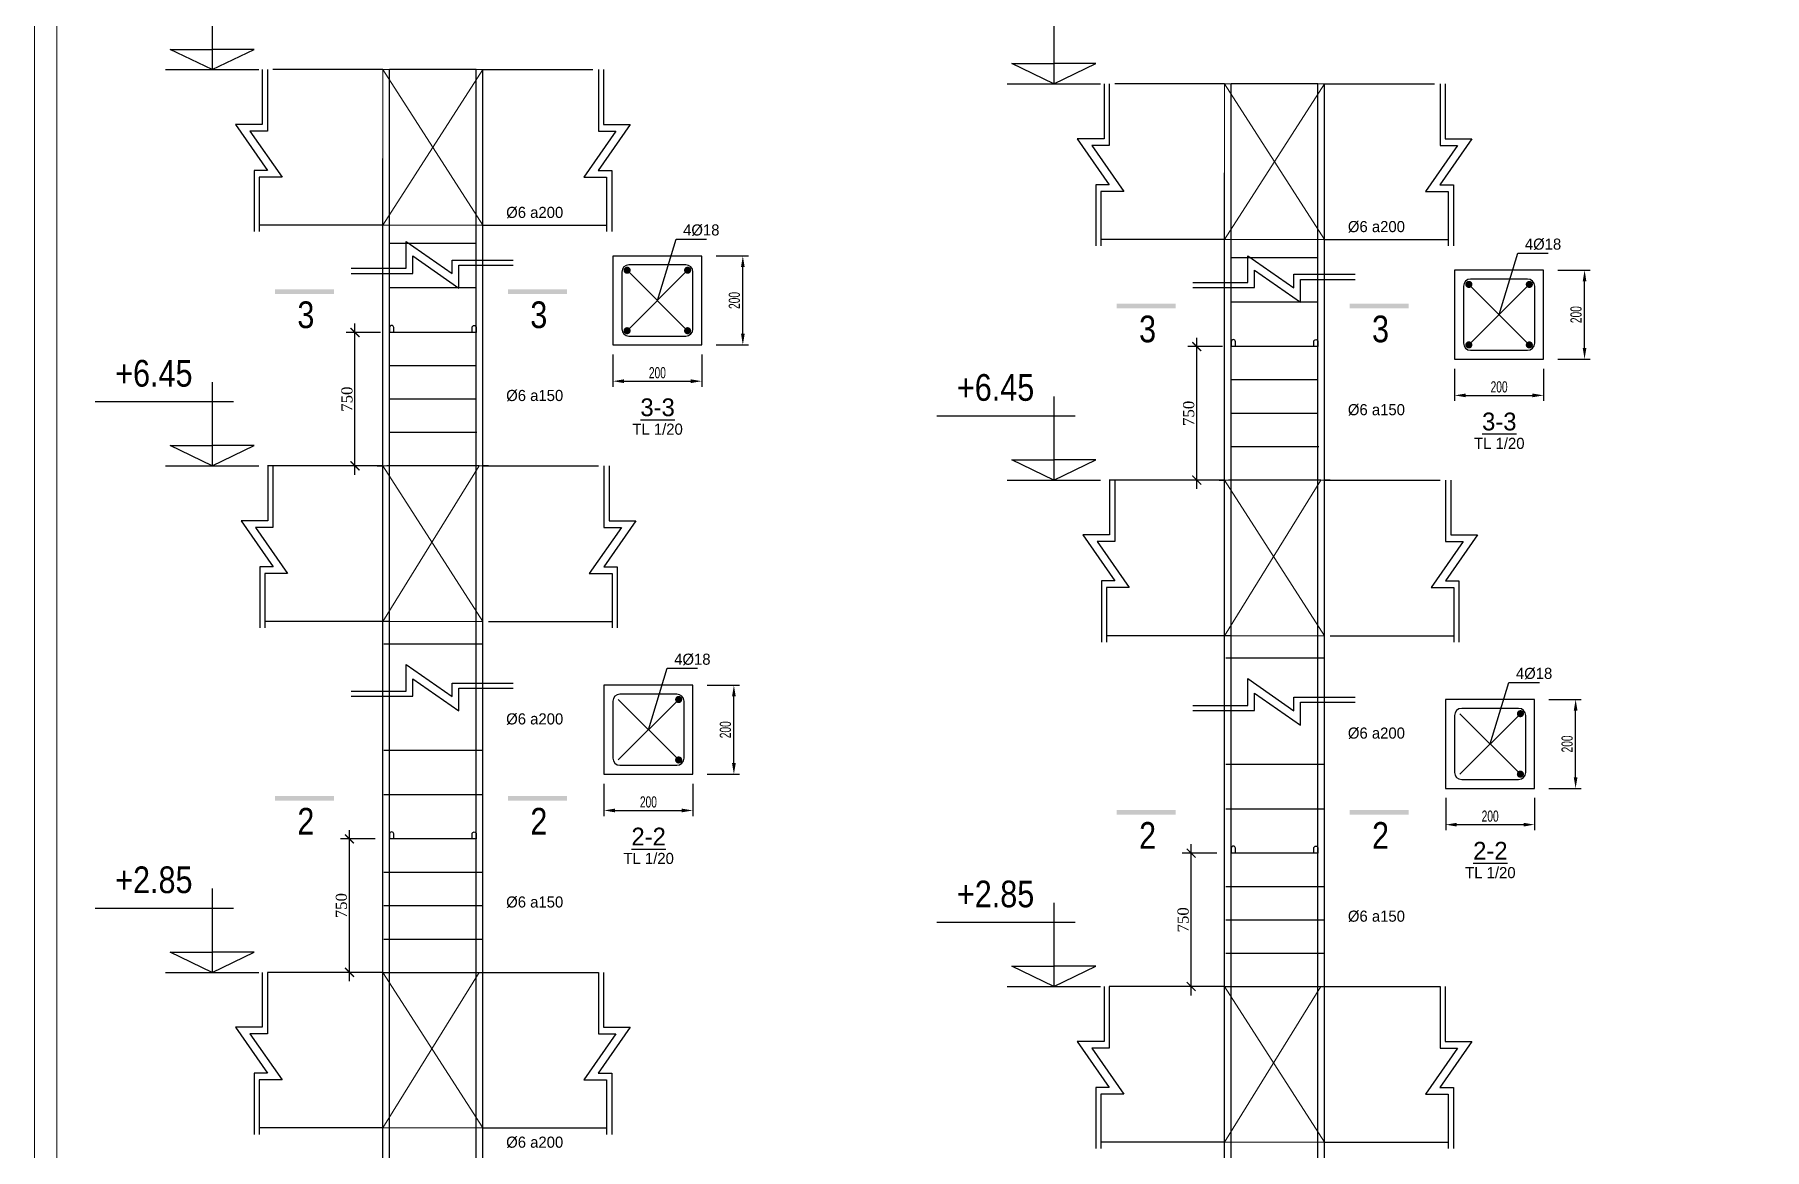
# Model space of a CAD drawing. Extents: x -1107188 to -523840, y 39692 to 514392.
# Drawn here: x -1107188 to -1068297, y 113189 to 138260 of the extents above; entities that cross this region are included whole.
import ezdxf
from ezdxf.enums import TextEntityAlignment as Align

# ---------------------------------------------------------------- set-up
doc = ezdxf.new("R2010")
doc.units = 0
doc.layers.get('0').update_dxf_attribs({"color": 255, "linetype": 'CONTINUOUS'})
doc.layers.get('DEFPOINTS').update_dxf_attribs({"linetype": 'CONTINUOUS'})
for name, color, linetype, lineweight in [('00-DAM', 3, 'CONTINUOUS', 9), ('00-KICH THUOC', 6, 'CONTINUOUS', 9), ('cot', 4, 'CONTINUOUS', 0), ('CUA', 20, 'CONTINUOUS', 0)]:
    doc.layers.add(name, color=color, linetype=linetype, lineweight=lineweight)
for name, color, linetype in [('DAI', 4, 'CONTINUOUS'), ('TEXT', 7, 'CONTINUOUS'), ('THEP', 6, 'CONTINUOUS'), ('TUONG', 131, 'CONTINUOUS')]:
    doc.layers.add(name, color=color, linetype=linetype)
doc.styles.add('DIM-NEW', font='')
doc.styles.add('KICHTHUOC', font='', dxfattribs={"width": 0.8})
doc.styles.add('SO BV', font='', dxfattribs={"height": 200})
doc.styles.add('style1', font='')
doc.styles.add('T1', font='romans.shx')
doc.styles.add('T2', font='')
doc.styles.add('TEN BV', font='', dxfattribs={"height": 350})
doc.styles.get('DIM-NEW').set_extended_font_data('VNI-Helve-Condense')
doc.styles.get('KICHTHUOC').set_extended_font_data('VNI-Helve-Condense')
doc.styles.get('SO BV').set_extended_font_data('VNI-Helve-Condense')
doc.styles.get('style1').set_extended_font_data('VNI-Goudy')
doc.styles.get('T2').set_extended_font_data('VNI-Times')
doc.styles.get('TEN BV').set_extended_font_data('VNI-Helve-Condense', bold=True)
doc.dimstyles.new('DIM 25', dxfattribs={"dimtxt": 2.5, "dimasz": 2.5, "dimexe": 1.25, "dimexo": 0.625, "dimtad": 1, "dimdec": 0, "dimtxsty": 'KICHTHUOC', "dimcen": 2.5, "dimclrd": 1, "dimclre": 1, "dimclrt": 2, "dimadec": 0, "dimazin": 0, "dimtfac": 1, "dimtdec": 0, "dimtix": 1, "dimtmove": 0, "dimatfit": 3, "dimfxl": 6, "dimfxlon": 1, "dimarcsym": 0})
doc.dimstyles.new('TL25', dxfattribs={"dimtxt": 250, "dimasz": 200, "dimexe": 200, "dimexo": 200, "dimgap": 50, "dimtad": 1, "dimdec": 0, "dimlfac": 0.25, "dimzin": 0, "dimdsep": 46, "dimtxsty": 'T2', "dimblk": 'ARCHTICK', "dimcen": 250, "dimdle": 200, "dimclrd": 1, "dimclre": 1, "dimclrt": 2, "dimadec": 0, "dimazin": 0, "dimtfac": 1, "dimtdec": 0, "dimtix": 1, "dimtofl": 0, "dimtmove": 0, "dimatfit": 0, "dimldrblk": 'ARCHTICK', "dimfxl": 1, "dimtolj": 1, "dimtzin": 0, "dimlwd": -1, "dimlwe": -1, "dimarcsym": 0})

# ---------------------------------------------------------------- blocks, each defined once
blk = doc.blocks.new('_ArchTick')
at = {"layer": 'CUA', "color": 0, "const_width": 0.15}
blk.add_lwpolyline([(-0.5, -0.5), (0.5, 0.5)], dxfattribs=at)
blk = doc.blocks.new('*D1521')
at = {"layer": 'DEFPOINTS', "color": 0, "transparency": 16777216}
for p in [(-1100110, 120171), (-1099334, 120171), (-1099484, 117171)]:
    blk.add_point(p, dxfattribs=at)
at = {"layer": 'TUONG', "color": 1, "transparency": 16777216}
for p, q in [((-1100110, 116971), (-1100110, 120371)), ((-1099534, 120171), (-1100310, 120171)), ((-1099684, 117171), (-1100310, 117171))]:
    blk.add_line(p, q, dxfattribs=at)
at = {"layer": 'TUONG', "color": 1, "transparency": 16777216, "xscale": 200, "yscale": 200, "zscale": 200}
for p, rotation in [((-1100110, 120171), 90), ((-1100110, 117171), 270)]:
    blk.add_blockref('_ArchTick', p, dxfattribs=dict(at, rotation=rotation))
at = {"layer": 'TUONG', "color": 2, "transparency": 16777216, "insert": (-1100290, 118671), "char_height": 250, "attachment_point": 5, "rotation": 90, "style": 'T2'}
blk.add_mtext('\\A1;750', dxfattribs=at)
blk = doc.blocks.new('*D1522')
at = {"layer": 'DEFPOINTS', "color": 0, "transparency": 16777216}
for p in [(-1099985, 131561), (-1099209, 131561), (-1099359, 128561)]:
    blk.add_point(p, dxfattribs=at)
at = {"layer": 'TUONG', "color": 1, "transparency": 16777216}
for p, q in [((-1099409, 131561), (-1100185, 131561)), ((-1099985, 128361), (-1099985, 131761)), ((-1099559, 128561), (-1100185, 128561))]:
    blk.add_line(p, q, dxfattribs=at)
at = {"layer": 'TUONG', "color": 1, "transparency": 16777216, "xscale": 200, "yscale": 200, "zscale": 200}
for p, rotation in [((-1099985, 131561), 90), ((-1099985, 128561), 270)]:
    blk.add_blockref('_ArchTick', p, dxfattribs=dict(at, rotation=rotation))
at = {"layer": 'TUONG', "color": 2, "transparency": 16777216, "insert": (-1100165, 130061), "char_height": 250, "attachment_point": 5, "rotation": 90, "style": 'T2'}
blk.add_mtext('\\A1;750', dxfattribs=at)
blk = doc.blocks.new('*D1523')
at = {"layer": '00-DAM', "color": 1, "lineweight": -2, "transparency": 16777216}
for p, q in [((-1091865, 133281), (-1091140, 133281)), ((-1091265, 131531), (-1091265, 133031)), ((-1091865, 131281), (-1091140, 131281))]:
    blk.add_line(p, q, dxfattribs=at)
at = {"layer": '00-DAM', "color": 1, "transparency": 16777216}
for points in [[(-1091306, 133031), (-1091223, 133031), (-1091265, 133281)], [(-1091306, 131531), (-1091223, 131531), (-1091265, 131281)]]:
    blk.add_solid(points, dxfattribs=at)
at = {"layer": 'DEFPOINTS', "color": 0, "transparency": 16777216}
for p in [(-1092186, 133281), (-1091265, 133281), (-1092186, 131281)]:
    blk.add_point(p, dxfattribs=at)
at = {"layer": '00-DAM', "color": 2, "transparency": 16777216, "insert": (-1091455, 132281), "char_height": 250, "attachment_point": 5, "rotation": 90, "style": 'KICHTHUOC'}
blk.add_mtext('200', dxfattribs=at)
blk = doc.blocks.new('*D1524')
at = {"layer": '00-DAM', "color": 1, "lineweight": -2, "transparency": 16777216}
for p, q in [((-1094186, 131065), (-1094186, 130340)), ((-1092186, 131065), (-1092186, 130340)), ((-1093936, 130465), (-1092436, 130465))]:
    blk.add_line(p, q, dxfattribs=at)
at = {"layer": '00-DAM', "color": 1, "transparency": 16777216}
for points in [[(-1093936, 130507), (-1093936, 130423), (-1094186, 130465)], [(-1092436, 130507), (-1092436, 130423), (-1092186, 130465)]]:
    blk.add_solid(points, dxfattribs=at)
at = {"layer": 'DEFPOINTS', "color": 0, "transparency": 16777216}
for p in [(-1094186, 131281), (-1092186, 131281), (-1092186, 130465)]:
    blk.add_point(p, dxfattribs=at)
at = {"layer": '00-DAM', "color": 2, "transparency": 16777216, "insert": (-1093186, 130655), "char_height": 250, "attachment_point": 5, "style": 'KICHTHUOC'}
blk.add_mtext('200', dxfattribs=at)
blk = doc.blocks.new('*D1525')
at = {"layer": '00-DAM', "color": 1, "lineweight": -2, "transparency": 16777216}
for p, q in [((-1092066, 123627), (-1091341, 123627)), ((-1091466, 121877), (-1091466, 123377)), ((-1092066, 121627), (-1091341, 121627))]:
    blk.add_line(p, q, dxfattribs=at)
at = {"layer": '00-DAM', "color": 1, "transparency": 16777216}
for points in [[(-1091508, 123377), (-1091424, 123377), (-1091466, 123627)], [(-1091508, 121877), (-1091424, 121877), (-1091466, 121627)]]:
    blk.add_solid(points, dxfattribs=at)
at = {"layer": 'DEFPOINTS', "color": 0, "transparency": 16777216}
for p in [(-1092388, 123627), (-1091466, 123627), (-1092388, 121627)]:
    blk.add_point(p, dxfattribs=at)
at = {"layer": '00-DAM', "color": 2, "transparency": 16777216, "insert": (-1091656, 122627), "char_height": 250, "attachment_point": 5, "rotation": 90, "style": 'KICHTHUOC'}
blk.add_mtext('200', dxfattribs=at)
blk = doc.blocks.new('*D1526')
at = {"layer": '00-DAM', "color": 1, "lineweight": -2, "transparency": 16777216}
for p, q in [((-1094388, 121412), (-1094388, 120687)), ((-1092388, 121412), (-1092388, 120687)), ((-1094138, 120812), (-1092638, 120812))]:
    blk.add_line(p, q, dxfattribs=at)
at = {"layer": '00-DAM', "color": 1, "transparency": 16777216}
for points in [[(-1094138, 120853), (-1094138, 120770), (-1094388, 120812)], [(-1092638, 120853), (-1092638, 120770), (-1092388, 120812)]]:
    blk.add_solid(points, dxfattribs=at)
at = {"layer": 'DEFPOINTS', "color": 0, "transparency": 16777216}
for p in [(-1094388, 121627), (-1092388, 121627), (-1092388, 120812)]:
    blk.add_point(p, dxfattribs=at)
at = {"layer": '00-DAM', "color": 2, "transparency": 16777216, "insert": (-1093388, 121002), "char_height": 250, "attachment_point": 5, "style": 'KICHTHUOC'}
blk.add_mtext('200', dxfattribs=at)
blk = doc.blocks.new('KHUNGTEN')
at = {"color": 3, "linetype": 'Continuous'}
for points in [[(-593653, 217892), (-593653, 277292), (-509653, 277292), (-509653, 217892), (-593653, 217892)], [(-593153, 218392), (-593153, 276792), (-510153, 276792), (-510153, 218392)]]:
    blk.add_lwpolyline(points, close=True, dxfattribs=at)
at = {"style": 'TEN BV'}
for tag, p in [('TEB_BV', (-518299, 222628)), ('LOAI_BV', (-511918, 220684)), ('TL', (-512164, 219751))]:
    blk.add_attdef(tag, p, '', height=350, dxfattribs=at)
at = {"style": 'SO BV'}
for tag, p in [('SOBV', (-510673, 221020)), ('TONGSOBV', (-510673, 220591))]:
    blk.add_attdef(tag, text='', height=200, dxfattribs=at).set_placement(p, align=Align.CENTER)
blk = doc.blocks.new('*D1530')
at = {"layer": 'DEFPOINTS', "color": 0, "transparency": 16777216}
for p in [(-1081185, 119852), (-1080409, 119852), (-1080559, 116852)]:
    blk.add_point(p, dxfattribs=at)
at = {"layer": 'TUONG', "color": 1, "transparency": 16777216}
for p, q in [((-1080609, 119852), (-1081385, 119852)), ((-1081185, 116652), (-1081185, 120052)), ((-1080759, 116852), (-1081385, 116852))]:
    blk.add_line(p, q, dxfattribs=at)
at = {"layer": 'TUONG', "color": 1, "transparency": 16777216, "xscale": 200, "yscale": 200, "zscale": 200}
for p, rotation in [((-1081185, 119852), 90), ((-1081185, 116852), 270)]:
    blk.add_blockref('_ArchTick', p, dxfattribs=dict(at, rotation=rotation))
at = {"layer": 'TUONG', "color": 2, "transparency": 16777216, "insert": (-1081365, 118352), "char_height": 250, "attachment_point": 5, "rotation": 90, "style": 'T2'}
blk.add_mtext('\\A1;750', dxfattribs=at)
blk = doc.blocks.new('*D1531')
at = {"layer": 'DEFPOINTS', "color": 0, "transparency": 16777216}
for p in [(-1081060, 131242), (-1080284, 131242), (-1080434, 128242)]:
    blk.add_point(p, dxfattribs=at)
at = {"layer": 'TUONG', "color": 1, "transparency": 16777216}
for p, q in [((-1080484, 131242), (-1081260, 131242)), ((-1081060, 128042), (-1081060, 131442)), ((-1080634, 128242), (-1081260, 128242))]:
    blk.add_line(p, q, dxfattribs=at)
at = {"layer": 'TUONG', "color": 1, "transparency": 16777216, "xscale": 200, "yscale": 200, "zscale": 200}
for p, rotation in [((-1081060, 131242), 90), ((-1081060, 128242), 270)]:
    blk.add_blockref('_ArchTick', p, dxfattribs=dict(at, rotation=rotation))
at = {"layer": 'TUONG', "color": 2, "transparency": 16777216, "insert": (-1081240, 129742), "char_height": 250, "attachment_point": 5, "rotation": 90, "style": 'T2'}
blk.add_mtext('\\A1;750', dxfattribs=at)
blk = doc.blocks.new('*D1532')
at = {"layer": '00-DAM', "color": 1, "lineweight": -2, "transparency": 16777216}
for p, q in [((-1072940, 132962), (-1072215, 132962)), ((-1072340, 131212), (-1072340, 132712)), ((-1072940, 130962), (-1072215, 130962))]:
    blk.add_line(p, q, dxfattribs=at)
at = {"layer": '00-DAM', "color": 1, "transparency": 16777216}
for points in [[(-1072382, 132712), (-1072299, 132712), (-1072340, 132962)], [(-1072382, 131212), (-1072299, 131212), (-1072340, 130962)]]:
    blk.add_solid(points, dxfattribs=at)
at = {"layer": 'DEFPOINTS', "color": 0, "transparency": 16777216}
for p in [(-1073262, 132962), (-1072340, 132962), (-1073262, 130962)]:
    blk.add_point(p, dxfattribs=at)
at = {"layer": '00-DAM', "color": 2, "transparency": 16777216, "insert": (-1072531, 131962), "char_height": 250, "attachment_point": 5, "rotation": 90, "style": 'KICHTHUOC'}
blk.add_mtext('200', dxfattribs=at)
blk = doc.blocks.new('*D1537')
at = {"layer": '00-DAM', "color": 1, "lineweight": -2, "transparency": 16777216}
for p, q in [((-1075262, 130746), (-1075262, 130021)), ((-1073262, 130746), (-1073262, 130021)), ((-1075012, 130146), (-1073512, 130146))]:
    blk.add_line(p, q, dxfattribs=at)
at = {"layer": '00-DAM', "color": 1, "transparency": 16777216}
for points in [[(-1075012, 130188), (-1075012, 130104), (-1075262, 130146)], [(-1073512, 130188), (-1073512, 130104), (-1073262, 130146)]]:
    blk.add_solid(points, dxfattribs=at)
at = {"layer": 'DEFPOINTS', "color": 0, "transparency": 16777216}
for p in [(-1075262, 130962), (-1073262, 130962), (-1073262, 130146)]:
    blk.add_point(p, dxfattribs=at)
at = {"layer": '00-DAM', "color": 2, "transparency": 16777216, "insert": (-1074262, 130336), "char_height": 250, "attachment_point": 5, "style": 'KICHTHUOC'}
blk.add_mtext('200', dxfattribs=at)
blk = doc.blocks.new('*D1533')
at = {"layer": '00-DAM', "color": 1, "lineweight": -2, "transparency": 16777216}
for p, q in [((-1073141, 123308), (-1072416, 123308)), ((-1072541, 121558), (-1072541, 123058)), ((-1073141, 121308), (-1072416, 121308))]:
    blk.add_line(p, q, dxfattribs=at)
at = {"layer": '00-DAM', "color": 1, "transparency": 16777216}
for points in [[(-1072583, 123058), (-1072500, 123058), (-1072541, 123308)], [(-1072583, 121558), (-1072500, 121558), (-1072541, 121308)]]:
    blk.add_solid(points, dxfattribs=at)
at = {"layer": 'DEFPOINTS', "color": 0, "transparency": 16777216}
for p in [(-1073463, 123308), (-1072541, 123308), (-1073463, 121308)]:
    blk.add_point(p, dxfattribs=at)
at = {"layer": '00-DAM', "color": 2, "transparency": 16777216, "insert": (-1072732, 122308), "char_height": 250, "attachment_point": 5, "rotation": 90, "style": 'KICHTHUOC'}
blk.add_mtext('200', dxfattribs=at)
blk = doc.blocks.new('*D1534')
at = {"layer": '00-DAM', "color": 1, "lineweight": -2, "transparency": 16777216}
for p, q in [((-1075463, 121093), (-1075463, 120368)), ((-1073463, 121093), (-1073463, 120368)), ((-1075213, 120493), (-1073713, 120493))]:
    blk.add_line(p, q, dxfattribs=at)
at = {"layer": '00-DAM', "color": 1, "transparency": 16777216}
for points in [[(-1075213, 120534), (-1075213, 120451), (-1075463, 120493)], [(-1073713, 120534), (-1073713, 120451), (-1073463, 120493)]]:
    blk.add_solid(points, dxfattribs=at)
at = {"layer": 'DEFPOINTS', "color": 0, "transparency": 16777216}
for p in [(-1075463, 121308), (-1073463, 121308), (-1073463, 120493)]:
    blk.add_point(p, dxfattribs=at)
at = {"layer": '00-DAM', "color": 2, "transparency": 16777216, "insert": (-1074463, 120683), "char_height": 250, "attachment_point": 5, "style": 'KICHTHUOC'}
blk.add_mtext('200', dxfattribs=at)

msp = doc.modelspace()

# ---------------------------------------------------------------- linework, layer by layer
at = {"layer": '00-DAM'}
for p, q in [((-1101829.25, 137472.382), (-1094637.784, 137472.382)), ((-1099358.517, 137472.382), (-1097108.517, 133972.382)), ((-1099358.517, 133972.382), (-1097108.517, 137472.382)), ((-1082904.8, 137153.352), (-1075713.334, 137153.352)), ((-1080434.067, 137153.352), (-1078184.067, 133653.352)), ((-1080434.067, 133653.352), (-1078184.067, 137153.352)), ((-1092506.461, 132960.549), (-1093866.461, 131600.549)), ((-1092506.461, 131600.549), (-1093866.461, 132960.549)), ((-1073582.011, 132641.519), (-1074942.011, 131281.519)), ((-1073582.011, 131281.519), (-1074942.011, 132641.519)), ((-1099358.517, 128561.31), (-1097108.517, 125061.31)), ((-1099358.517, 125061.31), (-1097196.017, 128561.31)), ((-1080434.067, 128242.279), (-1078184.067, 124742.279)), ((-1080434.067, 124742.279), (-1078271.567, 128242.279)), ((-1092707.578, 123307.191), (-1094067.578, 121947.191)), ((-1092707.578, 121947.191), (-1094067.578, 123307.191)), ((-1073783.128, 122988.16), (-1075143.128, 121628.16)), ((-1073783.128, 121628.16), (-1075143.128, 122988.16)), ((-1099358.517, 117171.171), (-1097108.517, 113671.171)), ((-1099358.517, 113671.171), (-1097196.017, 117171.171)), ((-1080434.067, 116852.14), (-1078184.067, 113352.14)), ((-1080434.067, 113352.14), (-1078271.567, 116852.14))]:
    msp.add_line(p, q, dxfattribs=at)
for points in [[(-1099358.517, 137472.382), (-1097108.517, 137472.382), (-1097108.517, 133972.382), (-1099358.517, 133972.382)], [(-1080434.067, 137153.352), (-1078184.067, 137153.352), (-1078184.067, 133653.352), (-1080434.067, 133653.352)], [(-1099358.517, 128561.31), (-1097108.517, 128561.31), (-1097108.517, 125061.31), (-1099358.517, 125061.31)], [(-1080434.067, 128242.279), (-1078184.067, 128242.279), (-1078184.067, 124742.279), (-1080434.067, 124742.279)], [(-1099358.517, 117171.171), (-1097108.517, 117171.171), (-1097108.517, 113671.171), (-1099358.517, 113671.171)], [(-1080434.067, 116852.14), (-1078184.067, 116852.14), (-1078184.067, 113352.14), (-1080434.067, 113352.14)]]:
    msp.add_lwpolyline(points, close=True, dxfattribs=at)
at = {"layer": 'cot', "lineweight": -2, "ltscale": 10}
for p, q in [((-1093186.461, 132280.549), (-1092762.827, 133661.647)), ((-1092762.827, 133661.647), (-1092080.017, 133661.647)), ((-1074262.011, 131961.519), (-1073838.376, 133342.617)), ((-1073838.376, 133342.617), (-1073155.567, 133342.617)), ((-1093387.578, 122627.191), (-1092963.944, 124008.289)), ((-1092963.944, 124008.289), (-1092281.134, 124008.289)), ((-1074463.128, 122308.16), (-1074039.494, 123689.258)), ((-1074039.494, 123689.258), (-1073356.684, 123689.258))]:
    msp.add_line(p, q, dxfattribs=at)
at = {"layer": 'DAI'}
for p, q in [((-1097258.517, 137472.382), (-1099208.517, 137472.382)), ((-1078334.067, 137153.352), (-1080284.067, 137153.352)), ((-1097258.517, 133561.31), (-1099208.517, 133561.31)), ((-1078334.067, 133242.279), (-1080284.067, 133242.279)), ((-1097258.517, 132561.31), (-1099208.517, 132561.31)), ((-1078334.067, 132242.279), (-1080284.067, 132242.279)), ((-1097258.517, 131561.31), (-1099208.517, 131561.31)), ((-1078334.067, 131242.279), (-1080284.067, 131242.279)), ((-1097258.517, 130811.31), (-1099208.517, 130811.31)), ((-1078334.067, 130492.279), (-1080284.067, 130492.279)), ((-1097258.517, 130061.31), (-1099208.517, 130061.31)), ((-1078334.067, 129742.279), (-1080284.067, 129742.279)), ((-1097242.892, 129311.31), (-1099224.142, 129311.31)), ((-1078318.442, 128992.279), (-1080299.692, 128992.279)), ((-1097196.017, 128561.31), (-1099271.017, 128561.31)), ((-1078271.567, 128242.279), (-1080346.567, 128242.279)), ((-1099333.517, 124561.31), (-1097133.517, 124561.31)), ((-1080409.067, 124242.279), (-1078209.067, 124242.279)), ((-1099333.517, 122171.171), (-1097133.517, 122171.171)), ((-1080409.067, 121852.14), (-1078209.067, 121852.14)), ((-1099333.517, 121171.171), (-1097133.517, 121171.171)), ((-1080409.067, 120852.14), (-1078209.067, 120852.14)), ((-1097258.517, 120171.171), (-1099208.517, 120171.171)), ((-1078334.067, 119852.14), (-1080284.067, 119852.14)), ((-1099333.517, 119421.171), (-1097133.517, 119421.171)), ((-1080409.067, 119102.14), (-1078209.067, 119102.14)), ((-1099333.517, 118671.171), (-1097133.517, 118671.171)), ((-1080409.067, 118352.14), (-1078209.067, 118352.14)), ((-1099333.517, 117921.171), (-1097133.517, 117921.171)), ((-1080409.067, 117602.14), (-1078209.067, 117602.14)), ((-1099333.517, 117171.171), (-1097133.517, 117171.171)), ((-1080409.067, 116852.14), (-1078209.067, 116852.14))]:
    msp.add_line(p, q, dxfattribs=at)
for points in [[(-1092546.461, 131480.549, 0.414213562), (-1092386.461, 131640.549), (-1092386.461, 132920.549, 0.414213562), (-1092546.461, 133080.549), (-1093826.461, 133080.549, 0.414213562), (-1093986.461, 132920.549), (-1093986.461, 131640.549, 0.414213562), (-1093826.461, 131480.549)], [(-1073622.011, 131161.519, 0.414213562), (-1073462.011, 131321.519), (-1073462.011, 132601.519, 0.414213562), (-1073622.011, 132761.519), (-1074902.011, 132761.519, 0.414213562), (-1075062.011, 132601.519), (-1075062.011, 131321.519, 0.414213562), (-1074902.011, 131161.519)], [(-1092747.578, 121827.191, 0.414213562), (-1092587.578, 121987.191), (-1092587.578, 123267.191, 0.414213562), (-1092747.578, 123427.191), (-1094027.578, 123427.191, 0.414213562), (-1094187.578, 123267.191), (-1094187.578, 121987.191, 0.414213562), (-1094027.578, 121827.191)], [(-1073823.128, 121508.16, 0.414213562), (-1073663.128, 121668.16), (-1073663.128, 122948.16, 0.414213562), (-1073823.128, 123108.16), (-1075103.128, 123108.16, 0.414213562), (-1075263.128, 122948.16), (-1075263.128, 121668.16, 0.414213562), (-1075103.128, 121508.16)]]:
    msp.add_lwpolyline(points, format="xyb", close=True, dxfattribs=at)
at = {"layer": 'TEXT', "ltscale": 10}
for points in [[(-1100454.949, 132423.44), (-1100454.949, 132528.44), (-1101785.409, 132423.44), (-1101785.409, 132528.44)], [(-1095217.576, 132423.44), (-1095217.576, 132528.44), (-1096548.036, 132423.44), (-1096548.036, 132528.44)], [(-1081530.499, 132104.409), (-1081530.499, 132209.409), (-1082860.959, 132104.409), (-1082860.959, 132209.409)], [(-1076293.126, 132104.409), (-1076293.126, 132209.409), (-1077623.586, 132104.409), (-1077623.586, 132209.409)], [(-1100454.949, 121033.3), (-1100454.949, 121138.3), (-1101785.409, 121033.3), (-1101785.409, 121138.3)], [(-1095217.576, 121033.3), (-1095217.576, 121138.3), (-1096548.036, 121033.3), (-1096548.036, 121138.3)], [(-1081530.499, 120714.27), (-1081530.499, 120819.27), (-1082860.959, 120714.27), (-1082860.959, 120819.27)], [(-1076293.126, 120714.27), (-1076293.126, 120819.27), (-1077623.586, 120714.27), (-1077623.586, 120819.27)]]:
    msp.add_trace(points, dxfattribs=at)
at = {"layer": 'THEP', "ltscale": 10}
for points in [[(-1099208.517, 104270.319), (-1099208.517, 137472.382)], [(-1097258.517, 104270.319), (-1097258.517, 137472.382)], [(-1097108.517, 104270.319), (-1097108.517, 137472.382)], [(-1080284.067, 103951.289), (-1080284.067, 137153.352)], [(-1078334.067, 103951.289), (-1078334.067, 137153.352)], [(-1078184.067, 103951.289), (-1078184.067, 137153.352)]]:
    msp.add_lwpolyline(points, dxfattribs=at)
at = {"layer": 'THEP', "const_width": 80}
for points in [[(-1093866.461, 133000.549, -1), (-1093866.461, 132920.549, -1)], [(-1092506.461, 133000.549, 1), (-1092506.461, 132920.549, 1)], [(-1074942.011, 132681.519, -1), (-1074942.011, 132601.519, -1)], [(-1073582.011, 132681.519, 1), (-1073582.011, 132601.519, 1)], [(-1093866.461, 131560.549, 1), (-1093866.461, 131640.549, 1)], [(-1092506.461, 131560.549, -1), (-1092506.461, 131640.549, -1)], [(-1074942.011, 131241.519, 1), (-1074942.011, 131321.519, 1)], [(-1073582.011, 131241.519, -1), (-1073582.011, 131321.519, -1)], [(-1092707.578, 123347.191, 1), (-1092707.578, 123267.191, 1)], [(-1073783.128, 123028.16, 1), (-1073783.128, 122948.16, 1)], [(-1092707.578, 121907.191, -1), (-1092707.578, 121987.191, -1)], [(-1073783.128, 121588.16, -1), (-1073783.128, 121668.16, -1)]]:
    msp.add_lwpolyline(points, format="xyb", close=True, dxfattribs=at)
at = {"layer": 'THEP', "ltscale": 10}
for points in [[(-1099114.767, 131560.275), (-1099114.767, 131672.997, 1), (-1099208.517, 131672.997), (-1099208.517, 131561.31)], [(-1097352.267, 131560.275), (-1097352.267, 131672.997, -1), (-1097258.517, 131672.997), (-1097258.517, 131561.31)], [(-1080190.317, 131241.244), (-1080190.317, 131353.967, 1), (-1080284.067, 131353.967), (-1080284.067, 131242.279)], [(-1078427.817, 131241.244), (-1078427.817, 131353.967, -1), (-1078334.067, 131353.967), (-1078334.067, 131242.279)], [(-1099114.767, 120170.136), (-1099114.767, 120282.858, 1), (-1099208.517, 120282.858), (-1099208.517, 120171.171)], [(-1097352.267, 120170.136), (-1097352.267, 120282.858, -1), (-1097258.517, 120282.858), (-1097258.517, 120171.171)], [(-1080190.317, 119851.105), (-1080190.317, 119963.827, 1), (-1080284.067, 119963.827), (-1080284.067, 119852.14)], [(-1078427.817, 119851.105), (-1078427.817, 119963.827, -1), (-1078334.067, 119963.827), (-1078334.067, 119852.14)]]:
    msp.add_lwpolyline(points, format="xyb", dxfattribs=at)
at = {"layer": 'TUONG'}
for p, q in [((-1103196.401, 139354.619), (-1103196.401, 137472.382)), ((-1084271.951, 139035.589), (-1084271.951, 137153.352)), ((-1104140.688, 137927.176), (-1103196.401, 137927.176)), ((-1103196.401, 137472.382), (-1104140.688, 137927.176)), ((-1103196.401, 137927.176), (-1103196.401, 137472.382)), ((-1102252.114, 137927.176), (-1103196.401, 137927.176)), ((-1103196.401, 137472.382), (-1102252.114, 137927.176)), ((-1104246.605, 137472.382), (-1102146.197, 137472.382)), ((-1099358.517, 137472.382), (-1101829.25, 137472.382)), ((-1097108.517, 137472.382), (-1094637.784, 137472.382)), ((-1085216.237, 137608.146), (-1084271.951, 137608.146)), ((-1084271.951, 137153.352), (-1085216.237, 137608.146)), ((-1084271.951, 137608.146), (-1084271.951, 137153.352)), ((-1083327.664, 137608.146), (-1084271.951, 137608.146)), ((-1084271.951, 137153.352), (-1083327.664, 137608.146)), ((-1085322.154, 137153.352), (-1083221.747, 137153.352)), ((-1080434.067, 137153.352), (-1082904.8, 137153.352)), ((-1078184.067, 137153.352), (-1075713.334, 137153.352)), ((-1099358.517, 104270.319), (-1099358.517, 135472.382)), ((-1097108.517, 104270.319), (-1097108.517, 135472.382)), ((-1080434.067, 103951.289), (-1080434.067, 135153.352)), ((-1078184.067, 103951.289), (-1078184.067, 135153.352)), ((-1099358.517, 133972.382), (-1102138.408, 133972.382)), ((-1097108.517, 133972.382), (-1094328.626, 133972.382)), ((-1080434.067, 133653.352), (-1083213.958, 133653.352)), ((-1078184.067, 133653.352), (-1075404.176, 133653.352)), ((-1103196.401, 130443.547), (-1103196.401, 128561.31)), ((-1102714.657, 130000.33), (-1105824.327, 130000.33)), ((-1084271.951, 130124.517), (-1084271.951, 128242.279)), ((-1083790.207, 129681.3), (-1086899.877, 129681.3)), ((-1104140.688, 129016.104), (-1103196.401, 129016.104)), ((-1103196.401, 128561.31), (-1104140.688, 129016.104)), ((-1103196.401, 129016.104), (-1103196.401, 128561.31)), ((-1102252.114, 129016.104), (-1103196.401, 129016.104)), ((-1103196.401, 128561.31), (-1102252.114, 129016.104)), ((-1104246.605, 128561.31), (-1102146.197, 128561.31)), ((-1099358.517, 128561.31), (-1101954.25, 128561.31)), ((-1099483.517, 128561.31), (-1099358.517, 128561.31)), ((-1096983.517, 128561.31), (-1097108.517, 128561.31)), ((-1097108.517, 128561.31), (-1094512.784, 128561.31)), ((-1085216.237, 128697.073), (-1084271.951, 128697.073)), ((-1084271.951, 128242.279), (-1085216.237, 128697.073)), ((-1084271.951, 128697.073), (-1084271.951, 128242.279)), ((-1083327.664, 128697.073), (-1084271.951, 128697.073)), ((-1084271.951, 128242.279), (-1083327.664, 128697.073)), ((-1085322.154, 128242.279), (-1083221.747, 128242.279)), ((-1080434.067, 128242.279), (-1083029.8, 128242.279)), ((-1080559.067, 128242.279), (-1080434.067, 128242.279)), ((-1078059.067, 128242.279), (-1078184.067, 128242.279)), ((-1078184.067, 128242.279), (-1075588.334, 128242.279)), ((-1099233.517, 125061.31), (-1102013.408, 125061.31)), ((-1096983.517, 125061.31), (-1094203.626, 125061.31)), ((-1080309.067, 124742.279), (-1083088.958, 124742.279)), ((-1078059.067, 124742.279), (-1075279.176, 124742.279)), ((-1103196.401, 119053.408), (-1103196.401, 117171.171)), ((-1084271.951, 118734.378), (-1084271.951, 116852.14)), ((-1102714.657, 118610.191), (-1105824.327, 118610.191)), ((-1083790.207, 118291.16), (-1086899.877, 118291.16)), ((-1103196.401, 117171.171), (-1104140.688, 117625.965)), ((-1104140.688, 117625.965), (-1103196.401, 117625.965)), ((-1103196.401, 117171.171), (-1102252.114, 117625.965)), ((-1102252.114, 117625.965), (-1103196.401, 117625.965)), ((-1103196.401, 117625.965), (-1103196.401, 117171.171)), ((-1104246.605, 117171.171), (-1102146.197, 117171.171)), ((-1099358.517, 117171.171), (-1101954.25, 117171.171)), ((-1097108.517, 117171.171), (-1094512.784, 117171.171)), ((-1084271.951, 116852.14), (-1085216.237, 117306.934)), ((-1085216.237, 117306.934), (-1084271.951, 117306.934)), ((-1084271.951, 116852.14), (-1083327.664, 117306.934)), ((-1083327.664, 117306.934), (-1084271.951, 117306.934)), ((-1084271.951, 117306.934), (-1084271.951, 116852.14)), ((-1085322.154, 116852.14), (-1083221.747, 116852.14)), ((-1080434.067, 116852.14), (-1083029.8, 116852.14)), ((-1078184.067, 116852.14), (-1075588.334, 116852.14)), ((-1099358.517, 113671.171), (-1102138.408, 113671.171)), ((-1097108.517, 113671.171), (-1094328.626, 113671.171)), ((-1080434.067, 113352.14), (-1083213.958, 113352.14)), ((-1078184.067, 113352.14), (-1075404.176, 113352.14))]:
    msp.add_line(p, q, dxfattribs=at)
for points in [[(-1102068.915, 137472.231), (-1102068.915, 136236.837), (-1102671.276, 136236.837), (-1101950.553, 135203.293), (-1102253.073, 135203.293), (-1102253.073, 133827.962)], [(-1101954.25, 137472.231), (-1101954.25, 136086.837), (-1102345.811, 136086.837), (-1101625.087, 135053.293), (-1102138.408, 135053.293), (-1102138.408, 133827.962)], [(-1094512.784, 137472.231), (-1094512.784, 136086.837), (-1094121.224, 136086.837), (-1094841.947, 135053.293), (-1094328.626, 135053.293), (-1094328.626, 133827.962)], [(-1094398.119, 137472.231), (-1094398.119, 136236.837), (-1093795.758, 136236.837), (-1094516.482, 135203.293), (-1094213.961, 135203.293), (-1094213.961, 133827.962)], [(-1083144.465, 137153.201), (-1083144.465, 135917.807), (-1083746.826, 135917.807), (-1083026.102, 134884.263), (-1083328.623, 134884.263), (-1083328.623, 133508.932)], [(-1083029.8, 137153.201), (-1083029.8, 135767.807), (-1083421.36, 135767.807), (-1082700.637, 134734.263), (-1083213.958, 134734.263), (-1083213.958, 133508.932)], [(-1075588.334, 137153.201), (-1075588.334, 135767.807), (-1075196.773, 135767.807), (-1075917.497, 134734.263), (-1075404.176, 134734.263), (-1075404.176, 133508.932)], [(-1075473.669, 137153.201), (-1075473.669, 135917.807), (-1074871.308, 135917.807), (-1075592.031, 134884.263), (-1075289.511, 134884.263), (-1075289.511, 133508.932)], [(-1100069.822, 133003.795), (-1098834.428, 133003.795), (-1098834.428, 133606.155), (-1097800.884, 132885.432), (-1097800.884, 133187.952), (-1096425.553, 133187.952)], [(-1100069.822, 132889.129), (-1098684.428, 132889.129), (-1098684.428, 133280.69), (-1097650.884, 132559.966), (-1097650.884, 133073.287), (-1096425.553, 133073.287)], [(-1092186.461, 133280.549), (-1092186.461, 133280.549), (-1094186.461, 133280.549), (-1094186.461, 131280.549), (-1092186.461, 131280.549), (-1092186.461, 131280.549)], [(-1092186.461, 131280.549), (-1092186.461, 133280.549)], [(-1081145.372, 132684.764), (-1079909.978, 132684.764), (-1079909.978, 133287.125), (-1078876.434, 132566.401), (-1078876.434, 132868.922), (-1077501.103, 132868.922)], [(-1081145.372, 132570.099), (-1079759.978, 132570.099), (-1079759.978, 132961.659), (-1078726.434, 132240.936), (-1078726.434, 132754.257), (-1077501.103, 132754.257)], [(-1073262.011, 132961.519), (-1073262.011, 132961.519), (-1075262.011, 132961.519), (-1075262.011, 130961.519), (-1073262.011, 130961.519), (-1073262.011, 130961.519)], [(-1073262.011, 130961.519), (-1073262.011, 132961.519)], [(-1101943.915, 128561.159), (-1101943.915, 127325.765), (-1102546.276, 127325.765), (-1101825.553, 126292.221), (-1102128.073, 126292.221), (-1102128.073, 124916.89)], [(-1101829.25, 128561.159), (-1101829.25, 127175.765), (-1102220.811, 127175.765), (-1101500.087, 126142.221), (-1102013.408, 126142.221), (-1102013.408, 124916.89)], [(-1094387.784, 128561.159), (-1094387.784, 127175.765), (-1093996.224, 127175.765), (-1094716.947, 126142.221), (-1094203.626, 126142.221), (-1094203.626, 124916.89)], [(-1094273.119, 128561.159), (-1094273.119, 127325.765), (-1093670.758, 127325.765), (-1094391.482, 126292.221), (-1094088.961, 126292.221), (-1094088.961, 124916.89)], [(-1083019.465, 128242.128), (-1083019.465, 127006.735), (-1083621.826, 127006.735), (-1082901.102, 125973.19), (-1083203.623, 125973.19), (-1083203.623, 124597.86)], [(-1082904.8, 128242.128), (-1082904.8, 126856.735), (-1083296.36, 126856.735), (-1082575.637, 125823.19), (-1083088.958, 125823.19), (-1083088.958, 124597.86)], [(-1075463.334, 128242.128), (-1075463.334, 126856.735), (-1075071.773, 126856.735), (-1075792.497, 125823.19), (-1075279.176, 125823.19), (-1075279.176, 124597.86)], [(-1075348.669, 128242.128), (-1075348.669, 127006.735), (-1074746.308, 127006.735), (-1075467.031, 125973.19), (-1075164.511, 125973.19), (-1075164.511, 124597.86)], [(-1100069.822, 123493.117), (-1098834.428, 123493.117), (-1098834.428, 124095.477), (-1097800.884, 123374.754), (-1097800.884, 123677.274), (-1096425.553, 123677.274)], [(-1100069.822, 123378.451), (-1098684.428, 123378.451), (-1098684.428, 123770.012), (-1097650.884, 123049.288), (-1097650.884, 123562.609), (-1096425.553, 123562.609)], [(-1081145.372, 123174.086), (-1079909.978, 123174.086), (-1079909.978, 123776.447), (-1078876.434, 123055.723), (-1078876.434, 123358.244), (-1077501.103, 123358.244)], [(-1092387.578, 123627.191), (-1092387.578, 123627.191), (-1094387.578, 123627.191), (-1094387.578, 121627.191), (-1092387.578, 121627.191), (-1092387.578, 121627.191)], [(-1092387.578, 121627.191), (-1092387.578, 123627.191)], [(-1081145.372, 123059.421), (-1079759.978, 123059.421), (-1079759.978, 123450.981), (-1078726.434, 122730.258), (-1078726.434, 123243.578), (-1077501.103, 123243.578)], [(-1073463.128, 123308.16), (-1073463.128, 123308.16), (-1075463.128, 123308.16), (-1075463.128, 121308.16), (-1073463.128, 121308.16), (-1073463.128, 121308.16)], [(-1073463.128, 121308.16), (-1073463.128, 123308.16)], [(-1102068.915, 117171.02), (-1102068.915, 115935.626), (-1102671.276, 115935.626), (-1101950.553, 114902.082), (-1102253.073, 114902.082), (-1102253.073, 113526.751)], [(-1101954.25, 117171.02), (-1101954.25, 115785.626), (-1102345.811, 115785.626), (-1101625.087, 114752.082), (-1102138.408, 114752.082), (-1102138.408, 113526.751)], [(-1094512.784, 117171.02), (-1094512.784, 115785.626), (-1094121.224, 115785.626), (-1094841.947, 114752.082), (-1094328.626, 114752.082), (-1094328.626, 113526.751)], [(-1094398.119, 117171.02), (-1094398.119, 115935.626), (-1093795.758, 115935.626), (-1094516.482, 114902.082), (-1094213.961, 114902.082), (-1094213.961, 113526.751)], [(-1083144.465, 116851.989), (-1083144.465, 115616.596), (-1083746.826, 115616.596), (-1083026.102, 114583.051), (-1083328.623, 114583.051), (-1083328.623, 113207.72)], [(-1083029.8, 116851.989), (-1083029.8, 115466.596), (-1083421.36, 115466.596), (-1082700.637, 114433.051), (-1083213.958, 114433.051), (-1083213.958, 113207.72)], [(-1075588.334, 116851.989), (-1075588.334, 115466.596), (-1075196.773, 115466.596), (-1075917.497, 114433.051), (-1075404.176, 114433.051), (-1075404.176, 113207.72)], [(-1075473.669, 116851.989), (-1075473.669, 115616.596), (-1074871.308, 115616.596), (-1075592.031, 114583.051), (-1075289.511, 114583.051), (-1075289.511, 113207.72)]]:
    msp.add_lwpolyline(points, dxfattribs=at)
for points in [[(-1104140.688, 137927.176), (-1103196.401, 137927.176), (-1103196.401, 137472.382), (-1104140.688, 137927.176)], [(-1085216.237, 137608.146), (-1084271.951, 137608.146), (-1084271.951, 137153.352), (-1085216.237, 137608.146)], [(-1104140.688, 129016.104), (-1103196.401, 129016.104), (-1103196.401, 128561.31), (-1104140.688, 129016.104)], [(-1085216.237, 128697.073), (-1084271.951, 128697.073), (-1084271.951, 128242.279), (-1085216.237, 128697.073)], [(-1104140.688, 117625.965), (-1103196.401, 117625.965), (-1103196.401, 117171.171), (-1104140.688, 117625.965)], [(-1085216.237, 117306.934), (-1084271.951, 117306.934), (-1084271.951, 116852.14), (-1085216.237, 117306.934)]]:
    msp.add_solid(points, dxfattribs=at)

# ---------------------------------------------------------------- block references
at = {"layer": '00-KICH THUOC'}
msp.add_blockref('KHUNGTEN', (-513535.14, -118800), dxfattribs=at)

# ---------------------------------------------------------------- texts
at = {"layer": 'TEXT', "ltscale": 10}
for s, height, style, p in [('%%2546 a200', 250, 'style1', (-1096585.717, 134136.262)), ('4þ18', 250, 'style1', (-1092607.621, 133741.709)), ('%%2546 a200', 250, 'style1', (-1077661.267, 133817.232)), ('4þ18', 250, 'style1', (-1073683.171, 133422.678)), ('3', 600, 'DIM-NEW', (-1101280.678, 131659.532)), ('3', 600, 'DIM-NEW', (-1096043.305, 131659.532)), ('3', 600, 'DIM-NEW', (-1082356.228, 131340.502)), ('3', 600, 'DIM-NEW', (-1077118.855, 131340.502)), ('%%2546 a150', 250, 'style1', (-1096585.717, 130018.963)), ('%%2546 a150', 250, 'style1', (-1077661.267, 129699.932)), ('4þ18', 250, 'style1', (-1092808.739, 124088.35)), ('4þ18', 250, 'style1', (-1073884.289, 123769.319)), ('%%2546 a200', 250, 'style1', (-1096585.717, 122746.123)), ('%%2546 a200', 250, 'style1', (-1077661.267, 122427.093)), ('2', 600, 'DIM-NEW', (-1101280.678, 120269.393)), ('2', 600, 'DIM-NEW', (-1096043.305, 120269.393)), ('2', 600, 'DIM-NEW', (-1082356.228, 119950.363)), ('2', 600, 'DIM-NEW', (-1077118.855, 119950.363)), ('%%2546 a150', 250, 'style1', (-1096585.717, 118628.823)), ('%%2546 a150', 250, 'style1', (-1077661.267, 118309.793)), ('%%2546 a200', 250, 'style1', (-1096585.717, 113227.308))]:
    msp.add_text(s, height=height, dxfattribs=dict(at, style=style)).set_placement(p)
at = {"layer": 'TEXT', "style": 'DIM-NEW'}
for s, p in [('+6.45', (-1105376.435, 130343.223)), ('+6.45', (-1086451.985, 130024.192)), ('+2.85', (-1105376.435, 118953.084)), ('+2.85', (-1086451.985, 118634.053))]:
    msp.add_text(s, height=600, dxfattribs=at).set_placement(p)
at = {"layer": 'TEXT', "char_height": 400, "width": 2053.33333, "attachment_point": 5, "line_spacing_factor": 0.85, "style": 'T1'}
for s, insert in [('{\\fVNI-Aptima|b0|i0|c0|p2;\\L3-3\\P\\H0.625x;\\lTL 1/20}', (-1093181.626, 129668.043)), ('{\\fVNI-Aptima|b0|i0|c0|p2;\\L3-3\\P\\H0.625x;\\lTL 1/20}', (-1074257.176, 129349.013)), ('{\\fVNI-Aptima|b0|i0|c0|p2;\\L2-2\\P\\H0.625x;\\lTL 1/20}', (-1093382.744, 120014.684)), ('{\\fVNI-Aptima|b0|i0|c0|p2;\\L2-2\\P\\H0.625x;\\lTL 1/20}', (-1074458.294, 119695.654))]:
    msp.add_mtext(s, dxfattribs=dict(at, insert=insert))

# ---------------------------------------------------------------- dimensions: what is measured, and where the dimension line sits
at = {"layer": '00-DAM'}
for base, p1, p2, picture, middle in [((-1091264.789, 133280.549), (-1092186.461, 131280.549), (-1092186.461, 133280.549), '*D1523', (-1091264.789, 132280.549)), ((-1072340.339, 132961.519), (-1073262.011, 130961.519), (-1073262.011, 132961.519), '*D1532', (-1072340.339, 131961.519)), ((-1091465.907, 123627.191), (-1092387.578, 121627.191), (-1092387.578, 123627.191), '*D1525', (-1091465.907, 122627.191)), ((-1072541.457, 123308.16), (-1073463.128, 121308.16), (-1073463.128, 123308.16), '*D1533', (-1072541.457, 122308.16))]:
    dim = msp.add_linear_dim(base=base, p1=p1, p2=p2, angle=90, dimstyle='DIM 25', override={"dimscale": 100, "dimlfac": 0.1, "dimfrac": 2}, dxfattribs=at)
    dim.commit()
    dim.dimension.update_dxf_attribs({"geometry": picture, "text_midpoint": middle, "dimtype": 160})
for base, p1, p2, picture, middle in [((-1092186.461, 130465.138), (-1094186.461, 131280.549), (-1092186.461, 131280.549), '*D1524', (-1093186.461, 130465.138)), ((-1073262.011, 130146.108), (-1075262.011, 130961.519), (-1073262.011, 130961.519), '*D1537', (-1074262.011, 130146.108)), ((-1092387.578, 120811.78), (-1094387.578, 121627.191), (-1092387.578, 121627.191), '*D1526', (-1093387.578, 120811.78)), ((-1073463.128, 120492.749), (-1075463.128, 121308.16), (-1073463.128, 121308.16), '*D1534', (-1074463.128, 120492.749))]:
    dim = msp.add_linear_dim(base=base, p1=p1, p2=p2, dimstyle='DIM 25', override={"dimscale": 100, "dimlfac": 0.1, "dimfrac": 2}, dxfattribs=at)
    dim.commit()
    dim.dimension.update_dxf_attribs({"geometry": picture, "text_midpoint": middle, "dimtype": 160})
at = {"layer": 'TUONG'}
for base, p1, p2, picture, middle in [((-1099984.639, 131561.31), (-1099358.517, 128561.31), (-1099208.517, 131561.31), '*D1522', (-1100164.646, 130061.31)), ((-1081060.188, 131242.279), (-1080434.067, 128242.279), (-1080284.067, 131242.279), '*D1531', (-1081240.196, 129742.279)), ((-1100109.639, 120171.171), (-1099483.517, 117171.171), (-1099333.517, 120171.171), '*D1521', (-1100289.646, 118671.171)), ((-1081185.188, 119852.14), (-1080559.067, 116852.14), (-1080409.067, 119852.14), '*D1530', (-1081365.196, 118352.14))]:
    dim = msp.add_linear_dim(base=base, p1=p1, p2=p2, angle=90, dimstyle='TL25', dxfattribs=at)
    dim.commit()
    dim.dimension.update_dxf_attribs({"geometry": picture, "text_midpoint": middle})

doc.saveas('drawing.dxf')
